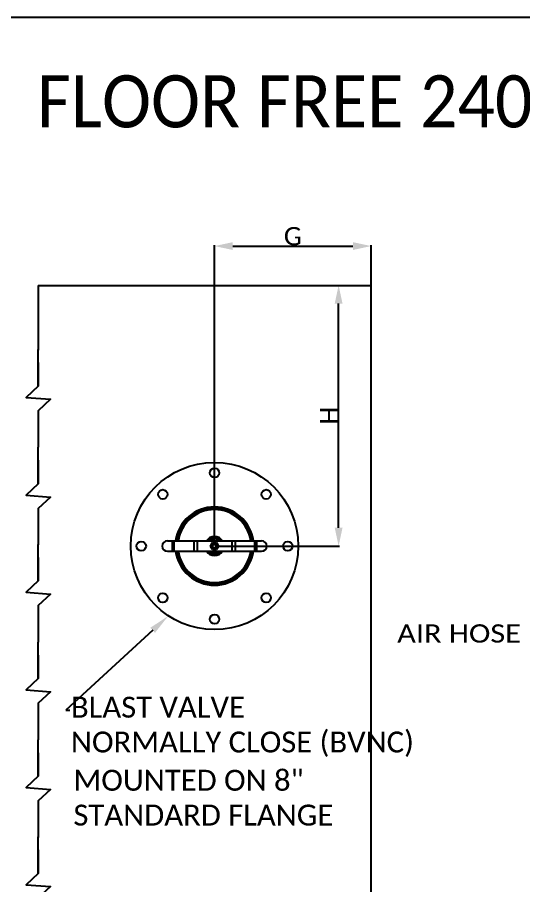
# Model space of a CAD drawing. Header units: millimetres. Extents: x 11802 to 19889, y -472 to 9054.
# Drawn here: x 15066 to 16034, y 2656 to 4318 of the extents above; entities that cross this region are included whole.
import ezdxf
from ezdxf import colors
from ezdxf.entities.mleader import LeaderData, LeaderLine
from ezdxf.enums import TextEntityAlignment as Align
from ezdxf.math import Vec2, Vec3

# ---------------------------------------------------------------- set-up
doc = ezdxf.new("R2010")
doc.units = ezdxf.units.MM
doc.header["$LTSCALE"] = 307.34
doc.header["$PDMODE"] = 3
doc.header["$PDSIZE"] = 8
doc.layers.get('0').update_dxf_attribs({"linetype": 'CONTINUOUS'})
doc.layers.get('Defpoints').update_dxf_attribs({"linetype": 'CONTINUOUS'})
doc.layers.add('00_BUW_DATUM', color=7, linetype='CONTINUOUS')
doc.layers.add('02___PRT_ALL_AXES', color=7, linetype='CONTINUOUS')
doc.styles.get("Standard").update_dxf_attribs({"font": 'calibri.ttf'})
doc.dimstyles.new('DIMSTYLE_1', dxfattribs={"dimtxt": 35, "dimasz": 35, "dimexe": 1.5, "dimexo": 1, "dimgap": 0.875, "dimtad": 1, "dimdsep": 46, "dimtxsty": 'Standard', "dimblk": '_FILLED', "dimblk1": '_FILLED', "dimblk2": '_FILLED', "dimcen": 0.09, "dimazin": 2, "dimtp": 0.01, "dimtm": 0.01, "dimtfac": 1, "dimtofl": 0, "dimtmove": 0, "dimatfit": 3, "dimldrblk": '_FILLED', "dimfxl": 1, "dimtolj": 1, "dimarcsym": 0})

# ---------------------------------------------------------------- blocks, each defined once
blk = doc.blocks.new('_FILLED')
at = {"color": 0, "linetype": 'ByBlock'}
blk.add_solid([(0, 0), (-1, 0.214), (-1, -0.214)], dxfattribs=at)
blk = doc.blocks.new('*D696')
at = {"color": 0, "linetype": 'Continuous', "lineweight": -2}
for p, q in [((15442.6, 3307), (15442.6, 3881.7)), ((15477.6, 3880.2), (15707.2, 3880.2)), ((15742.2, 3307), (15742.2, 3881.7))]:
    blk.add_line(p, q, dxfattribs=at)
at = {"layer": 'Defpoints', "color": 0}
for p in [(15742.2, 3880.2), (15442.6, 3306), (15742.2, 3306)]:
    blk.add_point(p, dxfattribs=at)
at = {"color": 0, "linetype": 'ByBlock', "lineweight": -2, "xscale": 35, "yscale": 35, "zscale": 35, "rotation": 180}
blk.add_blockref('_FILLED', (15442.6, 3880.2), dxfattribs=at)
at = {"color": 0, "linetype": 'ByBlock', "lineweight": -2, "xscale": 35, "yscale": 35, "zscale": 35}
blk.add_blockref('_FILLED', (15742.2, 3880.2), dxfattribs=at)
at = {"color": 0, "lineweight": 30, "insert": (15592.4, 3898.9), "char_height": 35, "attachment_point": 5}
blk.add_mtext('\\A1;\\A1;G', dxfattribs=at)
blk = doc.blocks.new('*D697')
at = {"color": 0, "linetype": 'Continuous', "lineweight": -2}
for p, q in [((15215.2, 3805), (15681.5, 3805)), ((15680, 3341), (15680, 3770)), ((15443.6, 3306), (15681.5, 3306))]:
    blk.add_line(p, q, dxfattribs=at)
at = {"layer": 'Defpoints', "color": 0}
for p in [(15214.2, 3805), (15680, 3805), (15442.6, 3306)]:
    blk.add_point(p, dxfattribs=at)
at = {"color": 0, "linetype": 'ByBlock', "lineweight": -2, "xscale": 35, "yscale": 35, "zscale": 35}
for p, rotation in [((15680, 3805), 90), ((15680, 3306), 270)]:
    blk.add_blockref('_FILLED', p, dxfattribs=dict(at, rotation=rotation))
at = {"color": 0, "lineweight": 30, "insert": (15661.6, 3555.5), "char_height": 35, "attachment_point": 5, "rotation": 90}
blk.add_mtext('\\A1;\\A1;H', dxfattribs=at)

msp = doc.modelspace()

# ---------------------------------------------------------------- linework, layer by layer
for p, q in [((19888.68567, 4318), (11802.35885, 4318)), ((15105.60362, 3804.97267), (15105.60362, 3680.89829)), ((15105.60362, 3804.97267), (15742.22959, 3804.97267)), ((15105.60362, 3750.89829), (15105.60362, 3680.89829)), ((15105.60362, 3612.07623), (15105.60362, 3682.07623)), ((15105.60362, 3612.07623), (15105.60362, 3682.07623)), ((15105.60362, 3565.07623), (15105.60362, 3495.07623)), ((15105.60362, 3565.07623), (15105.60362, 3495.07623)), ((15105.60362, 3425.07623), (15105.60362, 3495.07623)), ((15105.60362, 3425.07623), (15105.60362, 3495.07623)), ((15105.60362, 3378.07623), (15105.60362, 3308.07623)), ((15105.60362, 3378.07623), (15105.60362, 3308.07623)), ((15105.60362, 3239.25417), (15105.60362, 3309.25417)), ((15105.60362, 3239.25417), (15105.60362, 3309.25417)), ((15105.60362, 3192.25417), (15105.60362, 3122.25417)), ((15105.60362, 3192.25417), (15105.60362, 3122.25417)), ((15105.60362, 3052.25417), (15105.60362, 3122.25417)), ((15105.60362, 3052.25417), (15105.60362, 3122.25417)), ((15105.60362, 3005.25417), (15105.60362, 2935.25417)), ((15105.60362, 3005.25417), (15105.60362, 2935.25417)), ((15105.60362, 2865.25417), (15105.60362, 2935.25417)), ((15105.60362, 2865.25417), (15105.60362, 2935.25417)), ((15105.60362, 2818.25417), (15105.60362, 2748.25417)), ((15105.60362, 2818.25417), (15105.60362, 2748.25417)), ((15105.60362, 2679.43211), (15105.60362, 2749.43211)), ((15105.60362, 2679.43211), (15105.60362, 2749.43211))]:
    msp.add_line(p, q)
at = {"linetype": 'ByBlock'}
msp.add_line((15742.22959, 1431.87286), (15742.22959, 3855.97267), dxfattribs=at)
at = {"color": 0, "linetype": 'Continuous'}
for p, q in [((15352.64583, 3315.97267), (15532.64583, 3315.97267)), ((15362.02533, 3295.97267), (15362.02533, 3315.97267)), ((15365.22625, 3295.97267), (15365.22625, 3315.97267)), ((15403.05424, 3315.97267), (15403.05424, 3295.97267)), ((15409.45608, 3315.97267), (15409.45608, 3295.97267)), ((15433.36884, 3316.07267), (15433.36884, 3315.97267)), ((15433.36884, 3316.07267), (15451.92282, 3316.07267)), ((15451.92282, 3316.07267), (15451.92282, 3315.97267)), ((15475.83558, 3315.97267), (15475.83558, 3295.97267)), ((15482.23742, 3315.97267), (15482.23742, 3295.97267)), ((15520.06541, 3295.97267), (15520.06541, 3315.97267)), ((15523.26633, 3295.97267), (15523.26633, 3315.97267)), ((15352.64583, 3295.97267), (15532.64583, 3295.97267))]:
    msp.add_line(p, q, dxfattribs=at)
for points in [[(15105.60362, 3750.89829), (15105.60362, 3682.07623)], [(15105.60362, 3750.89829), (15105.60362, 3682.07623)], [(15105.60362, 3657.06891), (15105.60362, 3612.07623), (15082.11702, 3590.29972), (15129.09022, 3586.85274), (15105.60362, 3565.07623), (15105.60362, 3496.25417)], [(15105.60362, 3657.06891), (15105.60362, 3612.07623), (15082.11702, 3590.29972), (15129.09022, 3586.85274), (15105.60362, 3565.07623), (15105.60362, 3496.25417)], [(15105.60362, 3470.06891), (15105.60362, 3425.07623), (15082.11702, 3403.29972), (15129.09022, 3399.85274), (15105.60362, 3378.07623), (15105.60362, 3309.25417)], [(15105.60362, 3470.06891), (15105.60362, 3425.07623), (15082.11702, 3403.29972), (15129.09022, 3399.85274), (15105.60362, 3378.07623), (15105.60362, 3309.25417)], [(15105.60362, 3284.24686), (15105.60362, 3239.25417), (15082.11702, 3217.47766), (15129.09022, 3214.03068), (15105.60362, 3192.25417), (15105.60362, 3123.43211)], [(15105.60362, 3284.24686), (15105.60362, 3239.25417), (15082.11702, 3217.47766), (15129.09022, 3214.03068), (15105.60362, 3192.25417), (15105.60362, 3123.43211)], [(15105.60362, 3097.24686), (15105.60362, 3052.25417), (15082.11702, 3030.47766), (15129.09022, 3027.03068), (15105.60362, 3005.25417), (15105.60362, 2936.43211)], [(15105.60362, 3097.24686), (15105.60362, 3052.25417), (15082.11702, 3030.47766), (15129.09022, 3027.03068), (15105.60362, 3005.25417), (15105.60362, 2936.43211)], [(15105.60362, 2910.24686), (15105.60362, 2865.25417), (15082.11702, 2843.47766), (15129.09022, 2840.03068), (15105.60362, 2818.25417), (15105.60362, 2749.43211)], [(15105.60362, 2910.24686), (15105.60362, 2865.25417), (15082.11702, 2843.47766), (15129.09022, 2840.03068), (15105.60362, 2818.25417), (15105.60362, 2749.43211)], [(15105.60362, 2724.4248), (15105.60362, 2679.43211), (15082.11702, 2657.6556), (15129.09022, 2654.20862), (15105.60362, 2632.43211), (15105.60362, 2563.61006)], [(15105.60362, 2724.4248), (15105.60362, 2679.43211), (15082.11702, 2657.6556), (15129.09022, 2654.20862), (15105.60362, 2632.43211), (15105.60362, 2563.61006)]]:
    msp.add_lwpolyline(points)
for radius in [4, 3.5]:
    msp.add_circle((15442.64583, 3305.97267), radius, dxfattribs=at)
for centre, radius, start, end in [((15442.64583, 3305.97267), 75, 7.68224846, 172.31775154), ((15442.64583, 3305.97267), 72.94541, 7.87973843, 172.12010321), ((15442.64583, 3305.97267), 70.9677, 8.10100479, 171.89899521), ((15442.64583, 3305.97267), 69.91626, 8.22368445, 171.77631555), ((15442.64583, 3305.97267), 18.30373, 33.1491713, 146.8508287), ((15352.64583, 3305.97267), 10, 90, 270), ((15442.64583, 3305.97267), 16.50505, 37.48460864, 142.51539136), ((15442.64966, 3305.96764), 14.02625, 133.99446041, 134.30788317), ((15442.65562, 3305.96143), 14.03485, 132.54693394, 133.99434243), ((15433.36884, 3315.57267), 0.5, 90, 126.23938989), ((15442.64583, 3305.97267), 15.82, 39.35136238, 102.20608332), ((15442.64583, 3305.97267), 14.02, 45.66848628, 102.20608332), ((15451.92282, 3315.57267), 0.5, 53.76061011, 90), ((15532.64583, 3305.97267), 10, 270, 90), ((15442.64583, 3305.97267), 75, 187.68224846, 352.31775154), ((15442.64583, 3305.97267), 72.94541, 187.87973843, 352.12010321), ((15442.64583, 3305.97267), 70.9677, 188.10100479, 351.89899521), ((15442.64583, 3305.97267), 69.91626, 188.22368445, 351.77631555), ((15442.64583, 3305.97267), 18.30373, 213.1491713, 326.8508287), ((15442.64583, 3305.97267), 16.50505, 217.48460864, 322.51539136), ((15442.64583, 3305.97267), 15.82, 219.39856554, 320.76700522), ((15442.64583, 3305.97267), 14.02, 225.68084969, 314.2576013), ((15442.64583, 3305.97267), 13.85, 226.29915017, 313.70084983), ((15442.64583, 3305.97267), 13.35, 228.58880403, 311.41119505)]:
    msp.add_arc(centre, radius, start, end, dxfattribs=at)
for points, knots in [([(15430.41396, 3316.00527), (15431.5302, 3317.36632), (15434.23991, 3319.72973), (15437.57937, 3321.06247), (15439.2998, 3321.43473)], [0, 0, 0, 0, 0.4999999881, 1, 1, 1, 1]), ([(15433.16533, 3316.30124), (15434.07405, 3317.1353), (15436.12159, 3318.56893), (15438.47387, 3319.41432), (15439.67941, 3319.67523)], [0, 0, 0, 0, 0.5000005845, 1, 1, 1, 1])]:
    msp.add_open_spline(points, degree=3, knots=knots, dxfattribs=at)
at = {"layer": '00_BUW_DATUM', "color": 0, "linetype": 'Continuous'}
for p, q in [((15435.14028, 3305.97267), (15438.89305, 3312.47267)), ((15438.89305, 3312.47267), (15446.39861, 3312.47267)), ((15446.39861, 3312.47267), (15450.15138, 3305.97267)), ((15438.89305, 3299.47267), (15435.14028, 3305.97267)), ((15446.39861, 3299.47267), (15438.89305, 3299.47267)), ((15450.15138, 3305.97267), (15446.39861, 3299.47267))]:
    msp.add_line(p, q, dxfattribs=at)
msp.add_circle((15442.64583, 3305.97267), 6.5, dxfattribs=at)
at = {"layer": '02___PRT_ALL_AXES', "color": 0, "linetype": 'Continuous'}
for centre, radius in [((15442.64583, 3305.97267), 160), ((15442.64583, 3445.97267), 9), ((15343.65088, 3404.96762), 9), ((15541.64078, 3404.96762), 9), ((15302.64583, 3305.97267), 9), ((15582.64583, 3305.97267), 9), ((15343.65088, 3206.97772), 9), ((15541.64078, 3206.97772), 9), ((15442.64583, 3165.97267), 9)]:
    msp.add_circle(centre, radius, dxfattribs=at)

# ---------------------------------------------------------------- texts
at = {"color": 0, "linetype": 'Continuous'}
for s, height, width, p, p2 in [('FLOOR FREE 240 CMH', 100, 0.898144, (15103.04304, 4107.21492), (16367.42308, 4107.21492)), ('AIR HOSE', 35, 1.120071, (15792.03871, 3121.13258), (16028.73132, 3121.13258))]:
    msp.add_text(s, height=height, dxfattribs=dict(at, width=width)).set_placement(p, p2, align=Align.FIT)
at = {"insert": (15172.79027, 2877.6359), "char_height": 40, "width": 904.0801234, "attachment_point": 1}
msp.add_mtext('MOUNTED ON 8" \\PSTANDARD FLANGE', dxfattribs=at)

# ---------------------------------------------------------------- dimensions: what is measured, and where the dimension line sits
at = {"color": 0, "linetype": 'Continuous', "lineweight": 30}
dim = msp.add_linear_dim(base=(15742.22959, 3880.16202), p1=(15442.64583, 3305.97267), p2=(15742.22959, 3305.97267), text='\\A1;G', dimstyle='DIMSTYLE_1', override={"dimtxsty": 'Standard', "dimldrblk": '_FILLED'}, dxfattribs=at)
dim.commit()
dim.dimension.update_dxf_attribs({"geometry": '*D696', "text_midpoint": (15592.43771, 3880.16202), "dimtype": 160})
dim = msp.add_linear_dim(base=(15680.01808, 3804.97267), p1=(15442.64583, 3305.97267), p2=(15214.22738, 3804.97267), angle=90, text='\\A1;H', dimstyle='DIMSTYLE_1', override={"dimtxsty": 'Standard', "dimldrblk": '_FILLED'}, dxfattribs=at)
dim.commit()
dim.dimension.update_dxf_attribs({"geometry": '*D697', "text_midpoint": (15680.01808, 3555.47267), "dimtype": 160})

# ---------------------------------------------------------------- leaders
at = {"color": 0}
ml = msp.add_multileader_mtext('Standard', dxfattribs=at)
ml.set_content('BLAST VALVE \\PNORMALLY CLOSE (BVNC) ')
ml.set_leader_properties(linetype='ByLayer')
ml.build(insert=Vec2(0, 0))
ml.multileader.update_dxf_attribs({"text_right_attachment_type": 6, "arrow_head_size": 40})
ctx = ml.context
ctx.base_point, ctx.char_height, ctx.arrow_head_size, ctx.plane_origin = Vec3(15166, 2992.03958), 40, 40, Vec3(15347.71136, 3094.29318)
ctx.right_attachment = 6
notes = []
notes.append((ctx, [(0, (1, 1, 0), (15158, 2992.03958), (1, 0), 8, [(0, [(15353.89128, 3171.83895)], 0, [])])]))
ctx.mtext.insert, ctx.mtext.flow_direction = Vec3(15168, 3017.54727), 5
for ctx, leaders in notes:
    for number, flags, end, landing, length, lines in leaders:
        leader = LeaderData()
        leader.index, (leader.has_last_leader_line, leader.has_dogleg_vector, leader.attachment_direction) = number, flags
        leader.last_leader_point, leader.dogleg_vector, leader.dogleg_length = Vec3(end), Vec3(landing), length
        for number, points, colour, breaks in lines:
            line = LeaderLine()
            line.index, line.vertices, line.color, line.breaks = number, Vec3.list(points), colors.encode_raw_color(colour), breaks
            leader.lines.append(line)
        ctx.leaders.append(leader)

doc.saveas('drawing.dxf')
